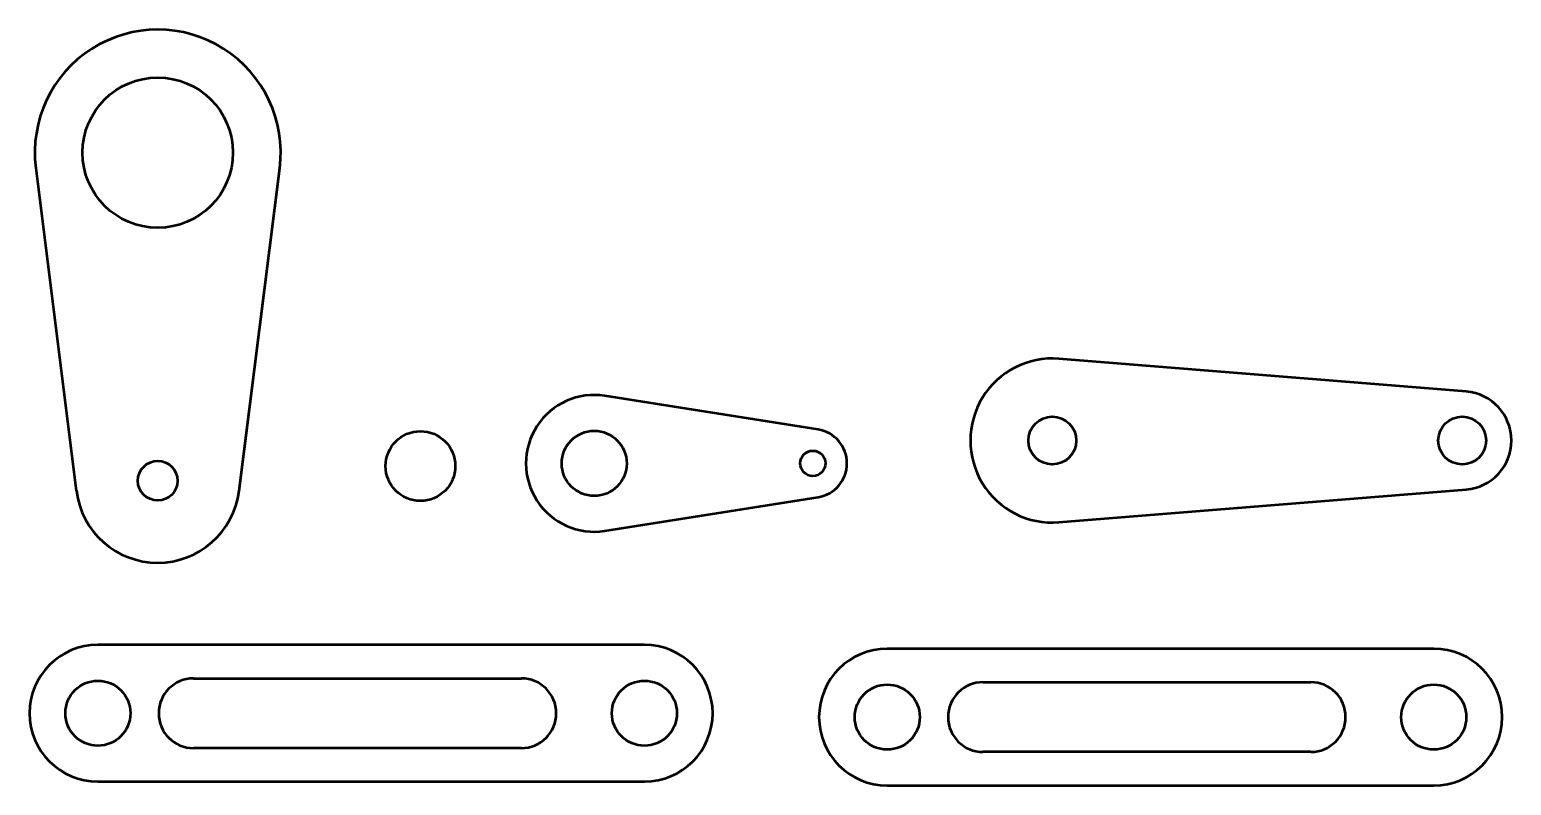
# Model space of a CAD drawing. Header units: millimetres. Extents: x 44 to 152, y 474 to 530.
import ezdxf

# ---------------------------------------------------------------- set-up
doc = ezdxf.new("R2010")
doc.units = ezdxf.units.MM
doc.layers.add('Visible (ANSI)', color=7, linetype='Continuous', lineweight=50)

msp = doc.modelspace()

# ---------------------------------------------------------------- linework, layer by layer
at = {"layer": 'Visible (ANSI)'}
for p, q in [((44.14, 519.54), (47.11, 495.92)), ((59.02, 495.92), (62, 519.54)), ((148.84, 503.2), (119.03, 505.59)), ((101.41, 500.41), (85.8, 502.88)), ((119.03, 493.63), (148.84, 496.02)), ((85.8, 493), (101.41, 495.47)), ((88.69, 484.66), (48.69, 484.66)), ((146.47, 484.38), (106.47, 484.38)), ((55.69, 482.21), (79.69, 482.21)), ((113.47, 481.93), (137.47, 481.93)), ((79.69, 477.11), (55.69, 477.11)), ((137.47, 476.83), (113.47, 476.83)), ((48.69, 474.66), (88.69, 474.66)), ((106.47, 474.38), (146.47, 474.38))]:
    msp.add_line(p, q, dxfattribs=at)
for centre, radius in [((53.07, 520.67), 5.5), ((118.55, 499.61), 1.75), ((148.55, 499.61), 1.75), ((72.3, 497.74), 2.55), ((85.02, 497.94), 2.38), ((53.07, 496.67), 1.45), ((101.02, 497.94), 0.925), ((48.69, 479.66), 2.38), ((88.69, 479.66), 2.38), ((106.47, 479.38), 2.38), ((146.47, 479.38), 2.38)]:
    msp.add_circle(centre, radius, dxfattribs=at)
for centre, radius, start, end in [((53.07, 520.67), 9, 352.8192, 187.1808), ((118.55, 499.61), 6, 85.4114, 274.5886), ((85.02, 497.94), 5, 81.0107, 278.9893), ((148.55, 499.61), 3.6, 274.5886, 85.4114), ((101.02, 497.94), 2.5, 278.9893, 81.0107), ((53.07, 496.67), 6, 187.1808, 352.8192), ((48.69, 479.66), 5, 90, 270), ((88.69, 479.66), 5, 270, 90), ((106.47, 479.38), 5, 90, 270), ((146.47, 479.38), 5, 270, 90), ((55.69, 479.66), 2.55, 90, 270), ((79.69, 479.66), 2.55, 270, 90), ((113.47, 479.38), 2.55, 90, 270), ((137.47, 479.38), 2.55, 270, 90)]:
    msp.add_arc(centre, radius, start, end, dxfattribs=at)

doc.saveas('drawing.dxf')
